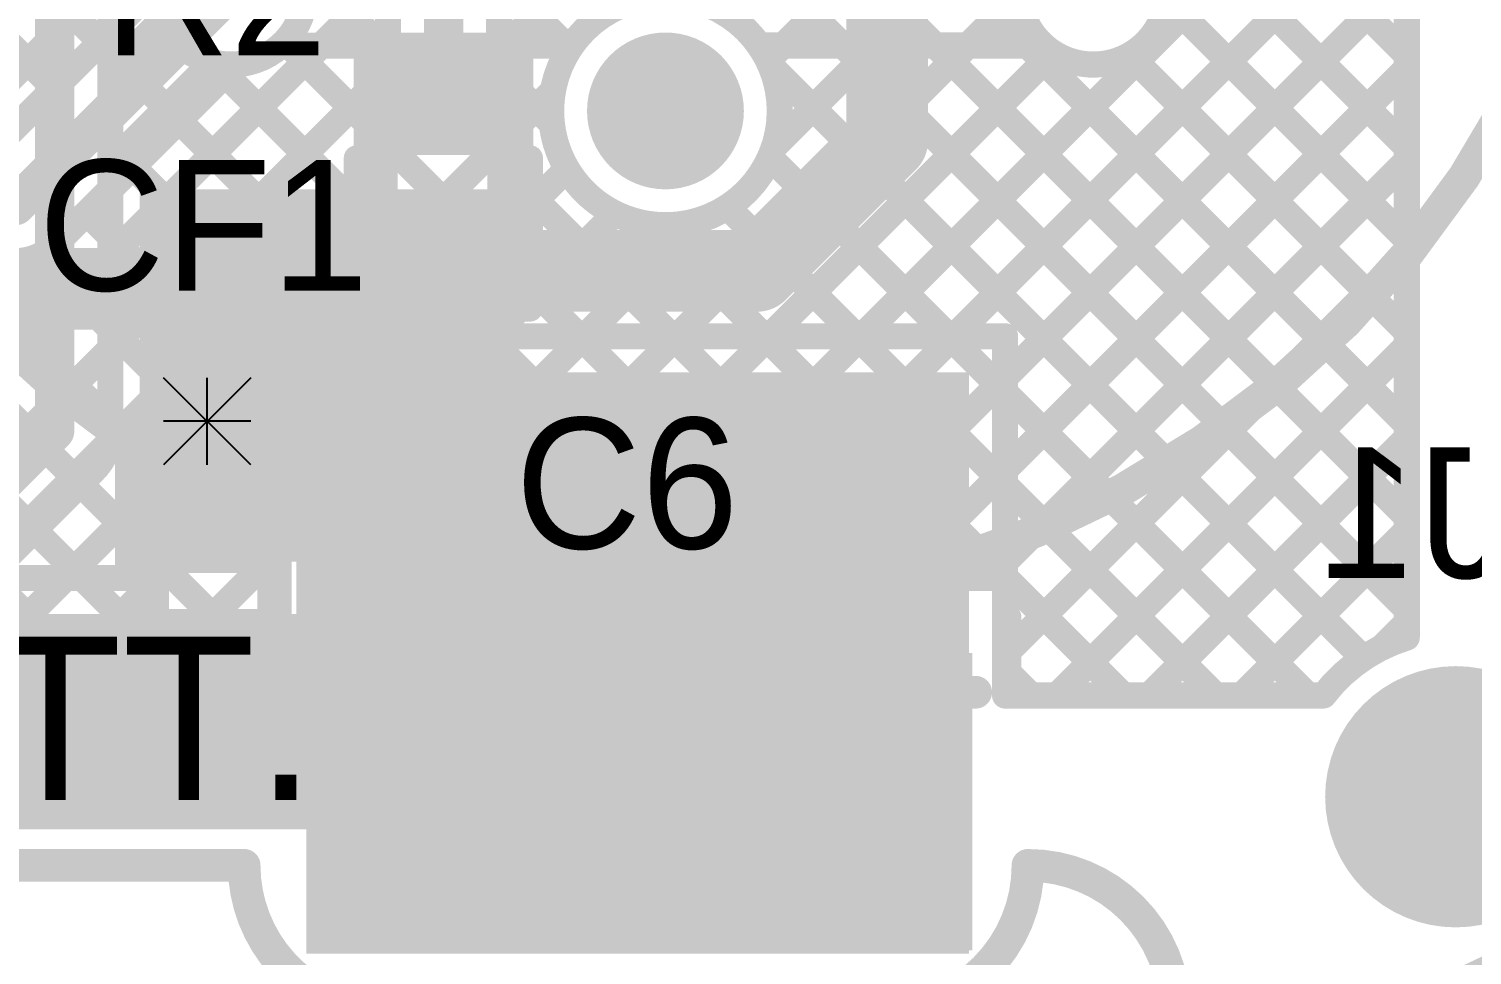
# Model space of a CAD drawing. Header units: millimetres. Extents: x 1.22 to 4.12, y 1.17 to 3.21.
# Drawn here: x 2.1641 to 2.606, y 1.3245 to 1.6081 of the extents above; entities that cross this region are included whole.
import ezdxf

# ---------------------------------------------------------------- set-up
doc = ezdxf.new("R2010")
doc.units = ezdxf.units.MM
doc.header["$MEASUREMENT"] = 0
for name, color, linetype in [('BottomLayer', 5, 'Continuous'), ('BottomOverlay', 54, 'Continuous'), ('BottomPaste', 16, 'Continuous'), ('BottomSolder', 6, 'Continuous'), ('Mechanical2', 216, 'Continuous'), ('MultiLayer', 9, 'Continuous'), ('PadHoleLayer', 156, 'Continuous'), ('TopLayer', 1, 'Continuous'), ('TopOverlay', 2, 'Continuous'), ('TopPaste', 8, 'Continuous'), ('TopSolder', 216, 'Continuous'), ('ViaHoleLayer', 16, 'Continuous')]:
    doc.layers.add(name, color=color, linetype=linetype)

# ---------------------------------------------------------------- blocks, each defined once
blk = doc.blocks.new('C__0402_9')
at = {"layer": 'TopLayer'}
for points in [[(-0.0095, -0.0125), (-0.0095, 0.0125), (-0.0275, -0.0125), (-0.0275, 0.0125)], [(0.0275, -0.0125), (0.0275, 0.0125), (0.0095, -0.0125), (0.0095, 0.0125)]]:
    blk.add_solid(points, dxfattribs=at)
at = {"layer": 'TopOverlay', "const_width": 0.01}
for points in [[(0.034, 0.0185), (-0.034, 0.0185)], [(-0.034, -0.019), (-0.034, 0.0185)], [(0.034, -0.019), (0.034, 0.0185)], [(0.034, -0.019), (-0.034, -0.019)]]:
    blk.add_lwpolyline(points, dxfattribs=at)
at = {"layer": 'TopOverlay', "const_width": 0.005}
for points in [[(-0.0365, 0.0185, 1), (-0.0315, 0.0185, 1)], [(-0.0365, 0.0185, 1), (-0.0315, 0.0185, 1)], [(0.0315, 0.0185, 1), (0.0365, 0.0185, 1)], [(0.0315, 0.0185, 1), (0.0365, 0.0185, 1)], [(-0.0365, -0.019, 1), (-0.0315, -0.019, 1)], [(-0.0365, -0.019, 1), (-0.0315, -0.019, 1)], [(0.0315, -0.019, 1), (0.0365, -0.019, 1)], [(0.0315, -0.019, 1), (0.0365, -0.019, 1)]]:
    blk.add_lwpolyline(points, format="xyb", close=True, dxfattribs=at)
at = {"layer": 'TopPaste'}
for points in [[(-0.0095, -0.0125), (-0.0095, 0.0125), (-0.0275, -0.0125), (-0.0275, 0.0125)], [(0.0275, -0.0125), (0.0275, 0.0125), (0.0095, -0.0125), (0.0095, 0.0125)]]:
    blk.add_solid(points, dxfattribs=at)
at = {"layer": 'TopSolder'}
for points in [[(-0.0055, -0.0165), (-0.0055, 0.0165), (-0.0315, -0.0165), (-0.0315, 0.0165)], [(0.0315, -0.0165), (0.0315, 0.0165), (0.0055, -0.0165), (0.0055, 0.0165)]]:
    blk.add_solid(points, dxfattribs=at)
blk = doc.blocks.new('C__0603_10')
at = {"layer": 'TopLayer'}
for points in [[(-0.015, -0.0175), (-0.015, 0.0175), (-0.045, -0.0175), (-0.045, 0.0175)], [(0.045, -0.0175), (0.045, 0.0175), (0.015, -0.0175), (0.015, 0.0175)]]:
    blk.add_solid(points, dxfattribs=at)
at = {"layer": 'TopOverlay', "const_width": 0.01}
for points in [[(-0.052, 0.024), (-0.052, -0.024)], [(-0.052, 0.024), (0.052, 0.024)], [(0.052, 0.024), (0.052, -0.024)], [(-0.052, -0.024), (0.052, -0.024)]]:
    blk.add_lwpolyline(points, dxfattribs=at)
at = {"layer": 'TopOverlay', "const_width": 0.005}
for points in [[(-0.0545, 0.024, 1), (-0.0495, 0.024, 1)], [(-0.0545, 0.024, 1), (-0.0495, 0.024, 1)], [(0.0495, 0.024, 1), (0.0545, 0.024, 1)], [(0.0495, 0.024, 1), (0.0545, 0.024, 1)], [(-0.0545, -0.024, 1), (-0.0495, -0.024, 1)], [(-0.0545, -0.024, 1), (-0.0495, -0.024, 1)], [(0.0495, -0.024, 1), (0.0545, -0.024, 1)], [(0.0495, -0.024, 1), (0.0545, -0.024, 1)]]:
    blk.add_lwpolyline(points, format="xyb", close=True, dxfattribs=at)
at = {"layer": 'TopPaste'}
for points in [[(-0.015, -0.0175), (-0.015, 0.0175), (-0.045, -0.0175), (-0.045, 0.0175)], [(0.045, -0.0175), (0.045, 0.0175), (0.015, -0.0175), (0.015, 0.0175)]]:
    blk.add_solid(points, dxfattribs=at)
at = {"layer": 'TopSolder'}
for points in [[(-0.011, -0.0215), (-0.011, 0.0215), (-0.049, -0.0215), (-0.049, 0.0215)], [(0.049, -0.0215), (0.049, 0.0215), (0.011, -0.0215), (0.011, 0.0215)]]:
    blk.add_solid(points, dxfattribs=at)
blk = doc.blocks.new('C__0402_11')
at = {"layer": 'TopLayer'}
for points in [[(-0.0095, -0.0125), (-0.0095, 0.0125), (-0.0275, -0.0125), (-0.0275, 0.0125)], [(0.0275, -0.0125), (0.0275, 0.0125), (0.0095, -0.0125), (0.0095, 0.0125)]]:
    blk.add_solid(points, dxfattribs=at)
at = {"layer": 'TopOverlay', "const_width": 0.01}
for points in [[(0.034, 0.0185), (-0.034, 0.0185)], [(-0.034, -0.019), (-0.034, 0.0185)], [(0.034, -0.019), (0.034, 0.0185)], [(0.034, -0.019), (-0.034, -0.019)]]:
    blk.add_lwpolyline(points, dxfattribs=at)
at = {"layer": 'TopOverlay', "const_width": 0.005}
for points in [[(-0.0365, 0.0185, 1), (-0.0315, 0.0185, 1)], [(-0.0365, 0.0185, 1), (-0.0315, 0.0185, 1)], [(0.0315, 0.0185, 1), (0.0365, 0.0185, 1)], [(0.0315, 0.0185, 1), (0.0365, 0.0185, 1)], [(-0.0365, -0.019, 1), (-0.0315, -0.019, 1)], [(-0.0365, -0.019, 1), (-0.0315, -0.019, 1)], [(0.0315, -0.019, 1), (0.0365, -0.019, 1)], [(0.0315, -0.019, 1), (0.0365, -0.019, 1)]]:
    blk.add_lwpolyline(points, format="xyb", close=True, dxfattribs=at)
at = {"layer": 'TopPaste'}
for points in [[(-0.0095, -0.0125), (-0.0095, 0.0125), (-0.0275, -0.0125), (-0.0275, 0.0125)], [(0.0275, -0.0125), (0.0275, 0.0125), (0.0095, -0.0125), (0.0095, 0.0125)]]:
    blk.add_solid(points, dxfattribs=at)
at = {"layer": 'TopSolder'}
for points in [[(-0.0055, -0.0165), (-0.0055, 0.0165), (-0.0315, -0.0165), (-0.0315, 0.0165)], [(0.0315, -0.0165), (0.0315, 0.0165), (0.0055, -0.0165), (0.0055, 0.0165)]]:
    blk.add_solid(points, dxfattribs=at)
blk = doc.blocks.new('CR1220_2_B_36')
at = {"layer": 'BottomLayer'}
blk.add_solid([(-0.3937007, -0.0452756), (-0.2362205, -0.0452756), (-0.3937007, 0.0452756), (-0.2362205, 0.0452756)], dxfattribs=at)
at = {"layer": 'BottomOverlay', "const_width": 0.01}
for points in [[(-0.2872952, 0.0590809, -0.8178155829950302), (0.2876492, 0.0573321)], [(0.2876492, -0.0573321, -0.8178155829950317), (-0.2872952, -0.0590809)]]:
    blk.add_lwpolyline(points, format="xyb", dxfattribs=at)
at = {"layer": 'BottomOverlay', "const_width": 0.005}
for points in [[(-0.2897952, 0.0590809, 1), (-0.2847952, 0.0590809, 1)], [(-0.2897952, -0.0590809, 1), (-0.2847952, -0.0590809, 1)], [(-0.3222322, -0.063, 1), (-0.3172322, -0.063, 1)], [(-0.3372322, -0.079, 1), (-0.3322322, -0.079, 1)], [(-0.3052322, -0.079, 1), (-0.3002322, -0.079, 1)], [(-0.3222322, -0.095, 1), (-0.3172322, -0.095, 1)]]:
    blk.add_lwpolyline(points, format="xyb", close=True, dxfattribs=at)
at = {"layer": 'BottomOverlay', "const_width": 0.01}
for points in [[(-0.3197322, -0.063), (-0.3197322, -0.095)], [(-0.3347322, -0.079), (-0.3027322, -0.079)]]:
    blk.add_lwpolyline(points, dxfattribs=at)
at = {"layer": 'BottomPaste'}
blk.add_solid([(-0.3937007, -0.0452756), (-0.2362205, -0.0452756), (-0.3937007, 0.0452756), (-0.2362205, 0.0452756)], dxfattribs=at)
at = {"layer": 'BottomSolder', "const_width": 0.004}
blk.add_lwpolyline([(-0.1437322, 0, 1), (-0.1397322, 0, 1)], format="xyb", close=True, dxfattribs=at)
at = {"layer": 'BottomSolder'}
blk.add_solid([(-0.3977007, -0.0492756), (-0.2322205, -0.0492756), (-0.3977007, 0.0492756), (-0.2322205, 0.0492756)], dxfattribs=at)
at = {"layer": 'PadHoleLayer', "const_width": 0.0240157}
blk.add_lwpolyline([(-0.1537401, 0, 1), (-0.1297243, 0, 1)], format="xyb", close=True, dxfattribs=at)
at = {"layer": 'TopSolder', "const_width": 0.004}
blk.add_lwpolyline([(-0.1437322, 0, 1), (-0.1397322, 0, 1)], format="xyb", close=True, dxfattribs=at)

msp = doc.modelspace()

# ---------------------------------------------------------------- linework, layer by layer
at = {"layer": 'BottomLayer'}
for points, const_width in [([(2.5859995, 1.4217431), (2.5859995, 2.0594724)], 0.008), ([(2.1889996, 1.9970728), (2.5859995, 1.6000729)], 0.008), ([(2.1889996, 1.9687885), (2.5859995, 1.5717886)], 0.008), ([(2.4190974, 1.5139999), (2.5859995, 1.680902)], 0.008), ([(2.1719996, 1.4849999), (2.1719996, 1.6675)], 0.012), ([(2.1889996, 1.4849999), (2.1889996, 1.6522901)], 0.008), ([(2.4473817, 1.5139999), (2.5859995, 1.6526177)], 0.008), ([(2.4629996, 1.5013335), (2.5859995, 1.6243334)], 0.008), ([(2.5125996, 1.6169042), (2.5859995, 1.5435043)], 0.008), ([(2.1889996, 1.5950294), (2.2050184, 1.6110482)], 0.008), ([(2.1886428, 1.4815354), (2.3101073, 1.6029999)], 0.008), ([(2.1889996, 1.5101765), (2.281823, 1.6029999)], 0.008), ([(2.1889996, 1.5384608), (2.2535387, 1.6029999)], 0.008), ([(2.1889996, 1.6010937), (2.2760934, 1.5139999)], 0.008), ([(2.2412095, 1.6029999), (2.3302579, 1.6029999)], 0.008), ([(2.243662, 1.6029999), (2.332662, 1.5139999)], 0.008), ([(2.2719463, 1.6029999), (2.3609463, 1.5139999)], 0.008), ([(2.3002306, 1.6029999), (2.3242112, 1.5790193)], 0.008), ([(2.3625288, 1.5139999), (2.4515447, 1.6030158)], 0.008), ([(2.3877311, 1.6030158), (2.4747719, 1.6030158)], 0.008), ([(2.3904188, 1.5984585), (2.3949761, 1.6030158)], 0.008), ([(2.3908131, 1.5139999), (2.4776404, 1.6008272)], 0.008), ([(2.3922424, 1.5719978), (2.4232604, 1.6030158)], 0.008), ([(2.4133508, 1.6030158), (2.5859995, 1.4303671)], 0.008), ([(2.4416351, 1.6030158), (2.5859995, 1.4586514)], 0.008), ([(2.4699194, 1.6030158), (2.5859995, 1.4869357)], 0.008), ([(2.1889996, 1.5667451), (2.2201944, 1.5979399)], 0.008), ([(2.220521, 1.5978566), (2.3043777, 1.5139999)], 0.008), ([(2.3911053, 1.596977), (2.5726734, 1.4154089)], 0.008), ([(2.4629996, 1.4730492), (2.5859995, 1.5960491)], 0.008), ([(2.5011305, 1.600089), (2.5859995, 1.51522)], 0.008), ([(2.2493916, 1.5139999), (2.3245256, 1.5891339)], 0.008), ([(2.1889996, 1.5728094), (2.2478091, 1.5139999)], 0.008), ([(2.2776759, 1.5139999), (2.3288571, 1.5651811)], 0.008), ([(2.3910048, 1.5687943), (2.4457992, 1.5139999)], 0.008), ([(2.4629996, 1.4447649), (2.5859995, 1.5677648)], 0.008), ([(2.3779559, 1.5535589), (2.4175149, 1.5139999)], 0.008), ([(2.3059602, 1.5139999), (2.3435415, 1.5515812)], 0.008), ([(2.3342445, 1.5139999), (2.3700022, 1.5497576)], 0.008), ([(2.3550193, 1.5482112), (2.3892306, 1.5139999)], 0.008), ([(2.1889996, 1.5445251), (2.2379996, 1.4955251)], 0.008), ([(2.4629996, 1.4164806), (2.5859995, 1.5394805)], 0.008), ([(2.1889996, 1.5162408), (2.2379996, 1.4672408)], 0.008), ([(2.2379996, 1.5139999), (2.4629996, 1.5139999)], 0.008), ([(2.2379996, 1.4039999), (2.2379996, 1.5139999)], 0.008), ([(2.4629996, 1.4039999), (2.4629996, 1.5139999)], 0.008), ([(2.4788032, 1.4039999), (2.5859995, 1.5111962)], 0.008), ([(2.1393916, 1.4039999), (2.2379996, 1.5026079)], 0.008), ([(2.4629996, 1.4967995), (2.5557992, 1.4039999)], 0.008), ([(2.1239996, 1.4369999), (2.1719996, 1.4849999)], 0.012), ([(2.1889996, 1.4879565), (2.2379996, 1.4389565)], 0.008), ([(2.5070875, 1.4039999), (2.5859995, 1.4829119)], 0.008), ([(2.1360396, 1.4249983), (2.1840012, 1.4729599)], 0.008), ([(2.1676759, 1.4039999), (2.2379996, 1.4743236)], 0.008), ([(2.1798566, 1.4688153), (2.2379996, 1.4106722)], 0.008), ([(2.4629996, 1.4685152), (2.5275149, 1.4039999)], 0.008), ([(2.1657144, 1.4546731), (2.2163876, 1.4039999)], 0.008), ([(2.5353718, 1.4039999), (2.5859995, 1.4546276)], 0.008), ([(2.1959602, 1.4039999), (2.2379996, 1.4460393)], 0.008), ([(2.1515723, 1.440531), (2.1881033, 1.4039999)], 0.008), ([(2.4629996, 1.4402309), (2.4992306, 1.4039999)], 0.008), ([(2.5783492, 1.418693), (2.5859995, 1.4263433)], 0.008), ([(2.2242445, 1.4039999), (2.2379996, 1.417755)], 0.008), ([(2.4629996, 1.4119466), (2.4709463, 1.4039999)], 0.008), ([(1.5785216, 1.4039999), (2.2379996, 1.4039999)], 0.008), ([(2.4629996, 1.4039999), (2.5605038, 1.4039999)], 0.008)]:
    msp.add_lwpolyline(points, dxfattribs=dict(at, const_width=const_width))
at = {"layer": 'BottomLayer', "const_width": 0.008}
for points in [[(2.2412095, 1.6029999, -2.236524811451229), (2.2412095, 1.6369999)], [(2.5128106, 1.6199999, -0.6486566025077776), (2.4747719, 1.6030158)], [(2.3940158, 1.583, -1.361729828112314), (2.3302579, 1.6029999)], [(2.3877311, 1.6030158, -0.1533046590305482), (2.3940158, 1.583)], [(2.1889996, 1.4849999, -0.1993267855441598), (2.1840012, 1.4729599)], [(2.1889996, 1.4849999, -0.198912367379658), (2.1840204, 1.4729791)], [(2.5605038, 1.4039999, -0.1559691182917902), (2.5859995, 1.4217431)]]:
    msp.add_lwpolyline(points, format="xyb", dxfattribs=at)
at = {"layer": 'BottomLayer'}
for points, const_width in [([(2.2030184, 1.6110482, 1), (2.2070184, 1.6110482, 1)], 0.004), ([(2.1869996, 1.6010937, 1), (2.1909996, 1.6010937, 1)], 0.004), ([(2.2392095, 1.6029999, 1), (2.2432095, 1.6029999, 1)], 0.004), ([(2.2392095, 1.6029999, 1), (2.2432095, 1.6029999, 1)], 0.004), ([(2.241662, 1.6029999, 1), (2.245662, 1.6029999, 1)], 0.004), ([(2.2515387, 1.6029999, 1), (2.2555387, 1.6029999, 1)], 0.004), ([(2.2699463, 1.6029999, 1), (2.2739463, 1.6029999, 1)], 0.004), ([(2.279823, 1.6029999, 1), (2.283823, 1.6029999, 1)], 0.004), ([(2.2982306, 1.6029999, 1), (2.3022306, 1.6029999, 1)], 0.004), ([(2.3081073, 1.6029999, 1), (2.3121073, 1.6029999, 1)], 0.004), ([(2.3282579, 1.6029999, 1), (2.3322579, 1.6029999, 1)], 0.004), ([(2.3282579, 1.6029999, 1), (2.3322579, 1.6029999, 1)], 0.004), ([(2.3857311, 1.6030158, 1), (2.3897311, 1.6030158, 1)], 0.004), ([(2.3857311, 1.6030158, 1), (2.3897311, 1.6030158, 1)], 0.004), ([(2.3929761, 1.6030158, 1), (2.3969761, 1.6030158, 1)], 0.004), ([(2.4113508, 1.6030158, 1), (2.4153508, 1.6030158, 1)], 0.004), ([(2.4212604, 1.6030158, 1), (2.4252604, 1.6030158, 1)], 0.004), ([(2.4396351, 1.6030158, 1), (2.4436351, 1.6030158, 1)], 0.004), ([(2.4495447, 1.6030158, 1), (2.4535447, 1.6030158, 1)], 0.004), ([(2.4679194, 1.6030158, 1), (2.4719194, 1.6030158, 1)], 0.004), ([(2.4727719, 1.6030158, 1), (2.4767719, 1.6030158, 1)], 0.004), ([(2.4727719, 1.6030158, 1), (2.4767719, 1.6030158, 1)], 0.004), ([(2.4756404, 1.6008272, 1), (2.4796404, 1.6008272, 1)], 0.004), ([(2.2181944, 1.5979399, 1), (2.2221944, 1.5979399, 1)], 0.004), ([(2.218521, 1.5978566, 1), (2.222521, 1.5978566, 1)], 0.004), ([(2.3884188, 1.5984585, 1), (2.3924188, 1.5984585, 1)], 0.004), ([(2.3891053, 1.596977, 1), (2.3931053, 1.596977, 1)], 0.004), ([(2.4991305, 1.600089, 1), (2.5031305, 1.600089, 1)], 0.004), ([(2.5839995, 1.6000729, 1), (2.5879995, 1.6000729, 1)], 0.004), ([(2.5839995, 1.5960491, 1), (2.5879995, 1.5960491, 1)], 0.004), ([(2.1869996, 1.5950294, 1), (2.1909996, 1.5950294, 1)], 0.004), ([(2.3225256, 1.5891339, 1), (2.3265256, 1.5891339, 1)], 0.004), ([(2.3920158, 1.583, 1), (2.3960158, 1.583, 1)], 0.004), ([(2.3920158, 1.583, 1), (2.3960158, 1.583, 1)], 0.004), ([(2.3222112, 1.5790193, 1), (2.3262112, 1.5790193, 1)], 0.004), ([(2.1869996, 1.5728094, 1), (2.1909996, 1.5728094, 1)], 0.004), ([(2.3902424, 1.5719978, 1), (2.3942424, 1.5719978, 1)], 0.004), ([(2.5839995, 1.5717886, 1), (2.5879995, 1.5717886, 1)], 0.004), ([(2.1869996, 1.5667451, 1), (2.1909996, 1.5667451, 1)], 0.004), ([(2.3268571, 1.5651811, 1), (2.3308571, 1.5651811, 1)], 0.004), ([(2.3890048, 1.5687943, 1), (2.3930048, 1.5687943, 1)], 0.004), ([(2.5839995, 1.5677648, 1), (2.5879995, 1.5677648, 1)], 0.004), ([(2.3759559, 1.5535589, 1), (2.3799559, 1.5535589, 1)], 0.004), ([(2.3415415, 1.5515812, 1), (2.3455415, 1.5515812, 1)], 0.004), ([(2.3530193, 1.5482112, 1), (2.3570193, 1.5482112, 1)], 0.004), ([(2.3680022, 1.5497576, 1), (2.3720022, 1.5497576, 1)], 0.004), ([(2.1869996, 1.5445251, 1), (2.1909996, 1.5445251, 1)], 0.004), ([(2.5839995, 1.5435043, 1), (2.5879995, 1.5435043, 1)], 0.004), ([(2.1869996, 1.5384608, 1), (2.1909996, 1.5384608, 1)], 0.004), ([(2.5839995, 1.5394805, 1), (2.5879995, 1.5394805, 1)], 0.004), ([(2.1869996, 1.5162408, 1), (2.1909996, 1.5162408, 1)], 0.004), ([(2.2359996, 1.5139999, 1), (2.2399996, 1.5139999, 1)], 0.004), ([(2.2359996, 1.5139999, 1), (2.2399996, 1.5139999, 1)], 0.004), ([(2.2458091, 1.5139999, 1), (2.2498091, 1.5139999, 1)], 0.004), ([(2.2473916, 1.5139999, 1), (2.2513916, 1.5139999, 1)], 0.004), ([(2.2740934, 1.5139999, 1), (2.2780934, 1.5139999, 1)], 0.004), ([(2.2756759, 1.5139999, 1), (2.2796759, 1.5139999, 1)], 0.004), ([(2.3023777, 1.5139999, 1), (2.3063777, 1.5139999, 1)], 0.004), ([(2.3039602, 1.5139999, 1), (2.3079602, 1.5139999, 1)], 0.004), ([(2.330662, 1.5139999, 1), (2.334662, 1.5139999, 1)], 0.004), ([(2.3322445, 1.5139999, 1), (2.3362445, 1.5139999, 1)], 0.004), ([(2.3589463, 1.5139999, 1), (2.3629463, 1.5139999, 1)], 0.004), ([(2.3605288, 1.5139999, 1), (2.3645288, 1.5139999, 1)], 0.004), ([(2.3872306, 1.5139999, 1), (2.3912306, 1.5139999, 1)], 0.004), ([(2.3888131, 1.5139999, 1), (2.3928131, 1.5139999, 1)], 0.004), ([(2.4155149, 1.5139999, 1), (2.4195149, 1.5139999, 1)], 0.004), ([(2.4170974, 1.5139999, 1), (2.4210974, 1.5139999, 1)], 0.004), ([(2.4437992, 1.5139999, 1), (2.4477992, 1.5139999, 1)], 0.004), ([(2.4453817, 1.5139999, 1), (2.4493817, 1.5139999, 1)], 0.004), ([(2.4609996, 1.5139999, 1), (2.4649996, 1.5139999, 1)], 0.004), ([(2.4609996, 1.5139999, 1), (2.4649996, 1.5139999, 1)], 0.004), ([(2.5839995, 1.51522, 1), (2.5879995, 1.51522, 1)], 0.004), ([(2.1869996, 1.5101765, 1), (2.1909996, 1.5101765, 1)], 0.004), ([(2.5839995, 1.5111962, 1), (2.5879995, 1.5111962, 1)], 0.004), ([(2.2359996, 1.5026079, 1), (2.2399996, 1.5026079, 1)], 0.004), ([(2.4609996, 1.5013335, 1), (2.4649996, 1.5013335, 1)], 0.004), ([(2.2359996, 1.4955251, 1), (2.2399996, 1.4955251, 1)], 0.004), ([(2.4609996, 1.4967995, 1), (2.4649996, 1.4967995, 1)], 0.004), ([(2.1689996, 1.4849999, 1), (2.1749996, 1.4849999, 1)], 0.006), ([(2.1689996, 1.4849999, 1), (2.1749996, 1.4849999, 1)], 0.006), ([(2.1869996, 1.4879565, 1), (2.1909996, 1.4879565, 1)], 0.004), ([(2.5839995, 1.4869357, 1), (2.5879995, 1.4869357, 1)], 0.004), ([(2.1866428, 1.4815354, 1), (2.1906428, 1.4815354, 1)], 0.004), ([(2.1869996, 1.4849999, 1), (2.1909996, 1.4849999, 1)], 0.004), ([(2.1869996, 1.4849999, 1), (2.1909996, 1.4849999, 1)], 0.004), ([(2.1869996, 1.4849999, 1), (2.1909996, 1.4849999, 1)], 0.004), ([(2.5839995, 1.4829119, 1), (2.5879995, 1.4829119, 1)], 0.004), ([(2.1820012, 1.4729599, 1), (2.1860012, 1.4729599, 1)], 0.004), ([(2.1820012, 1.4729599, 1), (2.1860012, 1.4729599, 1)], 0.004), ([(2.1820204, 1.4729791, 1), (2.1860204, 1.4729791, 1)], 0.004), ([(2.2359996, 1.4743236, 1), (2.2399996, 1.4743236, 1)], 0.004), ([(2.4609996, 1.4730492, 1), (2.4649996, 1.4730492, 1)], 0.004), ([(2.1778566, 1.4688153, 1), (2.1818566, 1.4688153, 1)], 0.004), ([(2.4609996, 1.4685152, 1), (2.4649996, 1.4685152, 1)], 0.004), ([(2.2359996, 1.4672408, 1), (2.2399996, 1.4672408, 1)], 0.004), ([(2.1637144, 1.4546731, 1), (2.1677144, 1.4546731, 1)], 0.004), ([(2.5839995, 1.4586514, 1), (2.5879995, 1.4586514, 1)], 0.004), ([(2.5839995, 1.4546276, 1), (2.5879995, 1.4546276, 1)], 0.004), ([(2.2359996, 1.4460393, 1), (2.2399996, 1.4460393, 1)], 0.004), ([(2.4609996, 1.4447649, 1), (2.4649996, 1.4447649, 1)], 0.004), ([(2.2359996, 1.4389565, 1), (2.2399996, 1.4389565, 1)], 0.004), ([(2.4609996, 1.4402309, 1), (2.4649996, 1.4402309, 1)], 0.004), ([(2.5839995, 1.4303671, 1), (2.5879995, 1.4303671, 1)], 0.004), ([(2.5839995, 1.4263433, 1), (2.5879995, 1.4263433, 1)], 0.004), ([(2.5839995, 1.4217431, 1), (2.5879995, 1.4217431, 1)], 0.004), ([(2.5839995, 1.4217431, 1), (2.5879995, 1.4217431, 1)], 0.004), ([(2.2359996, 1.417755, 1), (2.2399996, 1.417755, 1)], 0.004), ([(2.4609996, 1.4164806, 1), (2.4649996, 1.4164806, 1)], 0.004), ([(2.5706734, 1.4154089, 1), (2.5746734, 1.4154089, 1)], 0.004), ([(2.5763492, 1.418693, 1), (2.5803492, 1.418693, 1)], 0.004), ([(2.2359996, 1.4106722, 1), (2.2399996, 1.4106722, 1)], 0.004), ([(2.4609996, 1.4119466, 1), (2.4649996, 1.4119466, 1)], 0.004), ([(2.1656759, 1.4039999, 1), (2.1696759, 1.4039999, 1)], 0.004), ([(2.1861033, 1.4039999, 1), (2.1901033, 1.4039999, 1)], 0.004), ([(2.1939602, 1.4039999, 1), (2.1979602, 1.4039999, 1)], 0.004), ([(2.2143876, 1.4039999, 1), (2.2183876, 1.4039999, 1)], 0.004), ([(2.2222445, 1.4039999, 1), (2.2262445, 1.4039999, 1)], 0.004), ([(2.2359996, 1.4039999, 1), (2.2399996, 1.4039999, 1)], 0.004), ([(2.2359996, 1.4039999, 1), (2.2399996, 1.4039999, 1)], 0.004), ([(2.4609996, 1.4039999, 1), (2.4649996, 1.4039999, 1)], 0.004), ([(2.4609996, 1.4039999, 1), (2.4649996, 1.4039999, 1)], 0.004), ([(2.4689463, 1.4039999, 1), (2.4729463, 1.4039999, 1)], 0.004), ([(2.4768032, 1.4039999, 1), (2.4808032, 1.4039999, 1)], 0.004), ([(2.4972306, 1.4039999, 1), (2.5012306, 1.4039999, 1)], 0.004), ([(2.5050875, 1.4039999, 1), (2.5090875, 1.4039999, 1)], 0.004), ([(2.5255149, 1.4039999, 1), (2.5295149, 1.4039999, 1)], 0.004), ([(2.5333718, 1.4039999, 1), (2.5373718, 1.4039999, 1)], 0.004), ([(2.5537992, 1.4039999, 1), (2.5577992, 1.4039999, 1)], 0.004), ([(2.5585038, 1.4039999, 1), (2.5625038, 1.4039999, 1)], 0.004), ([(2.5585038, 1.4039999, 1), (2.5625038, 1.4039999, 1)], 0.004), ([(2.2730941, 1.3589999, 1), (2.2849051, 1.3589999, 1)], 0.011811)]:
    msp.add_lwpolyline(points, format="xyb", close=True, dxfattribs=dict(at, const_width=const_width))
msp.add_solid([(2.2489996, 1.3249999), (2.4519996, 1.3249999), (2.2489996, 1.5029999), (2.4519996, 1.5029999)], dxfattribs=at)
at = {"layer": 'BottomSolder', "const_width": 0.004}
msp.add_lwpolyline([(2.599, 1.372999, 1), (2.603, 1.372999, 1)], format="xyb", close=True, dxfattribs=at)
at = {"layer": 'Mechanical2', "const_width": 0.01}
for points in [[(2.67, 1.416721, -0.4142135623730951), (2.5602777, 1.3069987)], [(2.2749998, 1.3069975, -0.4142135623730951), (2.2299997, 1.3519976)], [(2.4699997, 1.3519975, -0.4142135623730951), (2.4249997, 1.3069975)], [(2.4699997, 1.3519975, -0.4142135623730951), (2.5149997, 1.3069975)]]:
    msp.add_lwpolyline(points, format="xyb", dxfattribs=at)
msp.add_lwpolyline([(2.1399998, 1.351998), (2.2299993, 1.351998)], dxfattribs=at)
at = {"layer": 'Mechanical2', "const_width": 0.005}
for points in [[(2.2274993, 1.351998, 1), (2.2324993, 1.351998, 1)], [(2.2274997, 1.3519976, 1), (2.2324997, 1.3519976, 1)], [(2.4674997, 1.3519975, 1), (2.4724997, 1.3519975, 1)], [(2.4674997, 1.3519975, 1), (2.4724997, 1.3519975, 1)]]:
    msp.add_lwpolyline(points, format="xyb", close=True, dxfattribs=at)
at = {"layer": 'MultiLayer', "const_width": 0.011811}
msp.add_lwpolyline([(2.2730941, 1.3589999, 1), (2.2849051, 1.3589999, 1)], format="xyb", close=True, dxfattribs=at)
at = {"layer": 'PadHoleLayer', "const_width": 0.04}
msp.add_lwpolyline([(2.581, 1.372999, 1), (2.621, 1.372999, 1)], format="xyb", close=True, dxfattribs=at)
at = {"layer": 'TopLayer'}
for points, const_width in [([(2.5859995, 1.4217431), (2.5859995, 1.9535)], 0.008), ([(2.4269292, 1.5739295), (2.4269292, 1.793)], 0.025), ([(2.0039764, 1.7861169), (2.1860257, 1.6040676)], 0.008), ([(2.0039764, 1.7578326), (2.1718836, 1.5899255)], 0.008), ([(2.3096073, 1.6024999), (2.3947874, 1.68768)], 0.008), ([(2.3450974, 1.4399999), (2.5859995, 1.680902)], 0.008), ([(2.5069996, 1.6790728), (2.5859995, 1.6000729)], 0.008), ([(2.2910709, 1.5825712), (2.2910709, 1.668)], 0.012), ([(2.3733817, 1.4399999), (2.5859995, 1.6526177)], 0.008), ([(2.5069996, 1.6507885), (2.5859995, 1.5717886)], 0.008), ([(2.1366858, 1.5709999), (2.2145, 1.6488141)], 0.008), ([(2.2475929, 1.6273533), (2.2724463, 1.6024999)], 0.008), ([(2.1419996, 1.4914608), (2.2736805, 1.6231417)], 0.008), ([(2.2740709, 1.6024999), (2.2740709, 1.6231417)], 0.008), ([(2.3080709, 1.6024999), (2.3080709, 1.6231417)], 0.008), ([(2.3083731, 1.6231417), (2.3295589, 1.6019559)], 0.008), ([(2.401666, 1.4399999), (2.5859995, 1.6243334)], 0.008), ([(2.152958, 1.5709999), (2.2032237, 1.6212656)], 0.008), ([(2.1599996, 1.5539999), (2.2259996, 1.6199999)], 0.012), ([(2.3065064, 1.4579775), (2.4672258, 1.6186969)], 0.008), ([(2.3904188, 1.5984585), (2.412102, 1.6201417)], 0.008), ([(2.3922424, 1.5719978), (2.4403863, 1.6201417)], 0.008), ([(2.3962249, 1.6201417), (2.5859995, 1.4303671)], 0.008), ([(2.4245092, 1.6201417), (2.5859995, 1.4586514)], 0.008), ([(2.4527935, 1.6201417), (2.5859995, 1.4869357)], 0.008), ([(2.5125996, 1.6169042), (2.5859995, 1.5435043)], 0.008), ([(2.2424572, 1.6042047), (2.2674996, 1.5791623)], 0.008), ([(2.2674996, 1.6024999), (2.2740709, 1.6024999)], 0.008), ([(2.2674996, 1.5684999), (2.2674996, 1.6024999)], 0.008), ([(2.3080709, 1.6024999), (2.3144996, 1.6024999)], 0.008), ([(2.3144996, 1.5684999), (2.3144996, 1.6024999)], 0.008), ([(2.3168131, 1.4399999), (2.4776404, 1.6008272)], 0.008), ([(2.1720396, 1.5419983), (2.2272653, 1.597224)], 0.008), ([(2.3911053, 1.596977), (2.5726734, 1.4154089)], 0.008), ([(2.4299503, 1.4399999), (2.5859995, 1.5960491)], 0.008), ([(2.5011305, 1.600089), (2.5859995, 1.51522)], 0.008), ([(2.2242095, 1.5941682), (2.2644996, 1.553878)], 0.008), ([(2.1419996, 1.4631765), (2.2674996, 1.5886765)], 0.008), ([(2.3144996, 1.5791079), (2.3245256, 1.5891339)], 0.008), ([(2.3144996, 1.5887309), (2.3242112, 1.5790193)], 0.008), ([(2.2909996, 1.5824999), (2.2910709, 1.5825712)], 0.012), ([(2.2100673, 1.580026), (2.2644996, 1.5255937)], 0.008), ([(2.3869996, 1.5339999), (2.4269292, 1.5739295)], 0.025), ([(2.1959252, 1.5658839), (2.266505, 1.495304)], 0.008), ([(2.2644996, 1.5224999), (2.2644996, 1.5684999)], 0.008), ([(2.3174996, 1.5224999), (2.3174996, 1.5684999)], 0.008), ([(2.3174996, 1.5538236), (2.3288571, 1.5651811)], 0.008), ([(2.3910048, 1.5687943), (2.5557992, 1.4039999)], 0.008), ([(2.4582346, 1.4399999), (2.5859995, 1.5677648)], 0.008), ([(2.1471073, 1.4399999), (2.2644996, 1.5573922)], 0.008), ([(2.3174996, 1.5574466), (2.4349463, 1.4399999)], 0.008), ([(1.8319996, 1.5539999), (2.1599996, 1.5539999)], 0.012), ([(2.181783, 1.5517417), (2.2435064, 1.4900183)], 0.008), ([(2.3779559, 1.5535589), (2.5275149, 1.4039999)], 0.008), ([(2.3065064, 1.4862618), (2.3700022, 1.5497576)], 0.008), ([(2.3174996, 1.5255393), (2.3435415, 1.5515812)], 0.008), ([(2.3550193, 1.5482112), (2.4992306, 1.4039999)], 0.008), ([(2.2684996, 1.5454999), (2.2909996, 1.5454999)], 0.01), ([(2.2909996, 1.5454999), (2.3134996, 1.5454999)], 0.01), ([(2.2909996, 1.5264999), (2.2909996, 1.5454999)], 0.01), ([(2.1668147, 1.5384257), (2.2277405, 1.4774999)], 0.008), ([(2.2879996, 1.5339999), (2.3869996, 1.5339999)], 0.025), ([(2.4639996, 1.4174806), (2.5859995, 1.5394805)], 0.008), ([(1.8144996, 1.5284999), (2.2619996, 1.5284999)], 0.025), ([(2.1116719, 1.5369999), (2.1944996, 1.4541722)], 0.008), ([(2.1399562, 1.5369999), (2.1994562, 1.4774999)], 0.008), ([(2.2128916, 1.4774999), (2.2644996, 1.5291079)], 0.008), ([(2.2644996, 1.5255937), (2.2675934, 1.5224999)], 0.008), ([(2.3144602, 1.5224999), (2.3174996, 1.5255393)], 0.008), ([(2.3174996, 1.5291623), (2.406662, 1.4399999)], 0.008), ([(2.25898, 1.495304), (2.2861759, 1.5224999)], 0.008), ([(2.2644996, 1.5224999), (2.3174996, 1.5224999)], 0.008), ([(2.2675934, 1.5224999), (2.2947893, 1.495304)], 0.008), ([(2.2872643, 1.495304), (2.3144602, 1.5224999)], 0.008), ([(2.2958777, 1.5224999), (2.3783777, 1.4399999)], 0.008), ([(2.4788032, 1.4039999), (2.5859995, 1.5111962)], 0.008), ([(2.2435064, 1.495304), (2.3065064, 1.495304)], 0.008), ([(2.2435064, 1.4774999), (2.2435064, 1.495304)], 0.008), ([(2.3065064, 1.4399999), (2.3065064, 1.495304)], 0.008), ([(2.2750064, 1.466304), (2.2750064, 1.491304)], 0.01), ([(2.3065064, 1.4835869), (2.3500934, 1.4399999)], 0.008), ([(2.5070875, 1.4039999), (2.5859995, 1.4829119)], 0.008), ([(2.1419996, 1.4783879), (2.1803876, 1.4399999)], 0.008), ([(2.1944996, 1.4774999), (2.2435064, 1.4774999)], 0.008), ([(2.1944996, 1.4399999), (2.1944996, 1.4774999)], 0.008), ([(2.2411759, 1.4774999), (2.2435064, 1.4798304)], 0.008), ([(2.2209996, 1.4544999), (2.2209996, 1.4734999)], 0.01), ([(2.2750064, 1.466304), (2.3025064, 1.466304)], 0.01), ([(2.1753916, 1.4399999), (2.1944996, 1.4591079)], 0.008), ([(2.1984996, 1.4544999), (2.2209996, 1.4544999)], 0.01), ([(2.3065064, 1.4553026), (2.3218091, 1.4399999)], 0.008), ([(2.5353718, 1.4039999), (2.5859995, 1.4546276)], 0.008), ([(2.1419996, 1.4399999), (2.1944996, 1.4399999)], 0.008), ([(2.3065064, 1.4399999), (2.4629996, 1.4399999)], 0.008), ([(2.4629996, 1.4279999), (2.4629996, 1.4399999)], 0.008), ([(2.4639996, 1.4039999), (2.4639996, 1.4279999)], 0.008), ([(2.5783492, 1.418693), (2.5859995, 1.4263433)], 0.008), ([(2.1646952, 1.406304), (2.2750064, 1.406304)], 0.025), ([(2.4639996, 1.4109466), (2.4709463, 1.4039999)], 0.008), ([(2.4639996, 1.4039999), (2.5605038, 1.4039999)], 0.008)]:
    msp.add_lwpolyline(points, dxfattribs=dict(at, const_width=const_width))
at = {"layer": 'TopLayer', "const_width": 0.008}
for points in [[(2.5128106, 1.6199999, -1.452550646325972), (2.4729996, 1.6352098)], [(2.2488106, 1.6199999, -0.3980449723658384), (2.2272653, 1.597224)], [(2.1720396, 1.5419983, -0.1993267855441601), (2.1599996, 1.5369999)], [(2.1720204, 1.5419791, -0.198912367379658), (2.1599996, 1.5369999)], [(2.5605038, 1.4039999, -0.1559691182917902), (2.5859995, 1.4217431)]]:
    msp.add_lwpolyline(points, format="xyb", dxfattribs=at)
at = {"layer": 'TopLayer'}
for points, const_width in [([(2.3940158, 1.583, 1), (2.3239842, 1.583, 1)], 0.008), ([(2.1840257, 1.6040676, 1), (2.1880257, 1.6040676, 1)], 0.004), ([(2.2404572, 1.6042047, 1), (2.2444572, 1.6042047, 1)], 0.004), ([(2.2654996, 1.6024999, 1), (2.2694996, 1.6024999, 1)], 0.004), ([(2.2654996, 1.6024999, 1), (2.2694996, 1.6024999, 1)], 0.004), ([(2.2704463, 1.6024999, 1), (2.2744463, 1.6024999, 1)], 0.004), ([(2.2720709, 1.6024999, 1), (2.2760709, 1.6024999, 1)], 0.004), ([(2.2720709, 1.6024999, 1), (2.2760709, 1.6024999, 1)], 0.004), ([(2.3060709, 1.6024999, 1), (2.3100709, 1.6024999, 1)], 0.004), ([(2.3060709, 1.6024999, 1), (2.3100709, 1.6024999, 1)], 0.004), ([(2.3076073, 1.6024999, 1), (2.3116073, 1.6024999, 1)], 0.004), ([(2.3124996, 1.6024999, 1), (2.3164996, 1.6024999, 1)], 0.004), ([(2.3124996, 1.6024999, 1), (2.3164996, 1.6024999, 1)], 0.004), ([(2.3275589, 1.6019559, 1), (2.3315589, 1.6019559, 1)], 0.004), ([(2.4756404, 1.6008272, 1), (2.4796404, 1.6008272, 1)], 0.004), ([(2.2252653, 1.597224, 1), (2.2292653, 1.597224, 1)], 0.004), ([(2.2252653, 1.597224, 1), (2.2292653, 1.597224, 1)], 0.004), ([(2.3884188, 1.5984585, 1), (2.3924188, 1.5984585, 1)], 0.004), ([(2.3891053, 1.596977, 1), (2.3931053, 1.596977, 1)], 0.004), ([(2.4991305, 1.600089, 1), (2.5031305, 1.600089, 1)], 0.004), ([(2.5839995, 1.6000729, 1), (2.5879995, 1.6000729, 1)], 0.004), ([(2.5839995, 1.5960491, 1), (2.5879995, 1.5960491, 1)], 0.004), ([(2.2222095, 1.5941682, 1), (2.2262095, 1.5941682, 1)], 0.004), ([(2.1698836, 1.5899255, 1), (2.1738836, 1.5899255, 1)], 0.004), ([(2.2654996, 1.5886765, 1), (2.2694996, 1.5886765, 1)], 0.004), ([(2.3124996, 1.5887309, 1), (2.3164996, 1.5887309, 1)], 0.004), ([(2.3225256, 1.5891339, 1), (2.3265256, 1.5891339, 1)], 0.004), ([(2.2879996, 1.5824999, 1), (2.2939996, 1.5824999, 1)], 0.006), ([(2.2880709, 1.5825712, 1), (2.2940709, 1.5825712, 1)], 0.006), ([(2.2880709, 1.5825712, 1), (2.2940709, 1.5825712, 1)], 0.006), ([(2.3219842, 1.583, 1), (2.3259842, 1.583, 1)], 0.004), ([(2.3920158, 1.583, 1), (2.3960158, 1.583, 1)], 0.004), ([(2.2080673, 1.580026, 1), (2.2120673, 1.580026, 1)], 0.004), ([(2.2654996, 1.5791623, 1), (2.2694996, 1.5791623, 1)], 0.004), ([(2.3124996, 1.5791079, 1), (2.3164996, 1.5791079, 1)], 0.004), ([(2.3222112, 1.5790193, 1), (2.3262112, 1.5790193, 1)], 0.004), ([(2.4206792, 1.5739295, 1), (2.4331792, 1.5739295, 1)], 0.0125), ([(2.4206792, 1.5739295, 1), (2.4331792, 1.5739295, 1)], 0.0125), ([(2.3902424, 1.5719978, 1), (2.3942424, 1.5719978, 1)], 0.004), ([(2.5839995, 1.5717886, 1), (2.5879995, 1.5717886, 1)], 0.004), ([(2.1939252, 1.5658839, 1), (2.1979252, 1.5658839, 1)], 0.004), ([(2.2624996, 1.5684999, 1), (2.2664996, 1.5684999, 1)], 0.004), ([(2.2654996, 1.5684999, 1), (2.2694996, 1.5684999, 1)], 0.004), ([(2.3124996, 1.5684999, 1), (2.3164996, 1.5684999, 1)], 0.004), ([(2.3154996, 1.5684999, 1), (2.3194996, 1.5684999, 1)], 0.004), ([(2.3268571, 1.5651811, 1), (2.3308571, 1.5651811, 1)], 0.004), ([(2.3890048, 1.5687943, 1), (2.3930048, 1.5687943, 1)], 0.004), ([(2.5839995, 1.5677648, 1), (2.5879995, 1.5677648, 1)], 0.004), ([(2.2624996, 1.5573922, 1), (2.2664996, 1.5573922, 1)], 0.004), ([(2.3154996, 1.5574466, 1), (2.3194996, 1.5574466, 1)], 0.004), ([(2.1569996, 1.5539999, 1), (2.1629996, 1.5539999, 1)], 0.006), ([(2.1569996, 1.5539999, 1), (2.1629996, 1.5539999, 1)], 0.006), ([(2.179783, 1.5517417, 1), (2.183783, 1.5517417, 1)], 0.004), ([(2.2624996, 1.553878, 1), (2.2664996, 1.553878, 1)], 0.004), ([(2.3154996, 1.5538236, 1), (2.3194996, 1.5538236, 1)], 0.004), ([(2.3759559, 1.5535589, 1), (2.3799559, 1.5535589, 1)], 0.004), ([(2.3415415, 1.5515812, 1), (2.3455415, 1.5515812, 1)], 0.004), ([(2.3530193, 1.5482112, 1), (2.3570193, 1.5482112, 1)], 0.004), ([(2.3680022, 1.5497576, 1), (2.3720022, 1.5497576, 1)], 0.004), ([(2.2659996, 1.5454999, 1), (2.2709996, 1.5454999, 1)], 0.005), ([(2.2884996, 1.5454999, 1), (2.2934996, 1.5454999, 1)], 0.005), ([(2.2884996, 1.5454999, 1), (2.2934996, 1.5454999, 1)], 0.005), ([(2.2884996, 1.5454999, 1), (2.2934996, 1.5454999, 1)], 0.005), ([(2.3109996, 1.5454999, 1), (2.3159996, 1.5454999, 1)], 0.005), ([(2.5839995, 1.5435043, 1), (2.5879995, 1.5435043, 1)], 0.004), ([(2.1648147, 1.5384257, 1), (2.1688147, 1.5384257, 1)], 0.004), ([(2.1700204, 1.5419791, 1), (2.1740204, 1.5419791, 1)], 0.004), ([(2.1700396, 1.5419983, 1), (2.1740396, 1.5419983, 1)], 0.004), ([(2.1700396, 1.5419983, 1), (2.1740396, 1.5419983, 1)], 0.004), ([(2.2817496, 1.5339999, 1), (2.2942496, 1.5339999, 1)], 0.0125), ([(2.3807496, 1.5339999, 1), (2.3932496, 1.5339999, 1)], 0.0125), ([(2.3807496, 1.5339999, 1), (2.3932496, 1.5339999, 1)], 0.0125), ([(2.5839995, 1.5394805, 1), (2.5879995, 1.5394805, 1)], 0.004), ([(2.2557496, 1.5284999, 1), (2.2682496, 1.5284999, 1)], 0.0125), ([(2.2624996, 1.5291079, 1), (2.2664996, 1.5291079, 1)], 0.004), ([(2.2624996, 1.5255937, 1), (2.2664996, 1.5255937, 1)], 0.004), ([(2.2624996, 1.5255937, 1), (2.2664996, 1.5255937, 1)], 0.004), ([(2.2884996, 1.5264999, 1), (2.2934996, 1.5264999, 1)], 0.005), ([(2.3154996, 1.5291623, 1), (2.3194996, 1.5291623, 1)], 0.004), ([(2.3154996, 1.5255393, 1), (2.3194996, 1.5255393, 1)], 0.004), ([(2.3154996, 1.5255393, 1), (2.3194996, 1.5255393, 1)], 0.004), ([(2.2624996, 1.5224999, 1), (2.2664996, 1.5224999, 1)], 0.004), ([(2.2624996, 1.5224999, 1), (2.2664996, 1.5224999, 1)], 0.004), ([(2.2655934, 1.5224999, 1), (2.2695934, 1.5224999, 1)], 0.004), ([(2.2655934, 1.5224999, 1), (2.2695934, 1.5224999, 1)], 0.004), ([(2.2841759, 1.5224999, 1), (2.2881759, 1.5224999, 1)], 0.004), ([(2.2938777, 1.5224999, 1), (2.2978777, 1.5224999, 1)], 0.004), ([(2.3124602, 1.5224999, 1), (2.3164602, 1.5224999, 1)], 0.004), ([(2.3124602, 1.5224999, 1), (2.3164602, 1.5224999, 1)], 0.004), ([(2.3154996, 1.5224999, 1), (2.3194996, 1.5224999, 1)], 0.004), ([(2.3154996, 1.5224999, 1), (2.3194996, 1.5224999, 1)], 0.004), ([(2.5839995, 1.51522, 1), (2.5879995, 1.51522, 1)], 0.004), ([(2.5839995, 1.5111962, 1), (2.5879995, 1.5111962, 1)], 0.004), ([(2.2415064, 1.495304, 1), (2.2455064, 1.495304, 1)], 0.004), ([(2.2415064, 1.495304, 1), (2.2455064, 1.495304, 1)], 0.004), ([(2.25698, 1.495304, 1), (2.26098, 1.495304, 1)], 0.004), ([(2.264505, 1.495304, 1), (2.268505, 1.495304, 1)], 0.004), ([(2.2852643, 1.495304, 1), (2.2892643, 1.495304, 1)], 0.004), ([(2.2927893, 1.495304, 1), (2.2967893, 1.495304, 1)], 0.004), ([(2.3045064, 1.495304, 1), (2.3085064, 1.495304, 1)], 0.004), ([(2.3045064, 1.495304, 1), (2.3085064, 1.495304, 1)], 0.004), ([(2.2415064, 1.4900183, 1), (2.2455064, 1.4900183, 1)], 0.004), ([(2.2725064, 1.491304, 1), (2.2775064, 1.491304, 1)], 0.005), ([(2.3045064, 1.4862618, 1), (2.3085064, 1.4862618, 1)], 0.004), ([(2.5839995, 1.4869357, 1), (2.5879995, 1.4869357, 1)], 0.004), ([(2.3045064, 1.4835869, 1), (2.3085064, 1.4835869, 1)], 0.004), ([(2.5839995, 1.4829119, 1), (2.5879995, 1.4829119, 1)], 0.004), ([(2.1924996, 1.4774999, 1), (2.1964996, 1.4774999, 1)], 0.004), ([(2.1924996, 1.4774999, 1), (2.1964996, 1.4774999, 1)], 0.004), ([(2.1974562, 1.4774999, 1), (2.2014562, 1.4774999, 1)], 0.004), ([(2.2108916, 1.4774999, 1), (2.2148916, 1.4774999, 1)], 0.004), ([(2.2257405, 1.4774999, 1), (2.2297405, 1.4774999, 1)], 0.004), ([(2.2391759, 1.4774999, 1), (2.2431759, 1.4774999, 1)], 0.004), ([(2.2415064, 1.4798304, 1), (2.2455064, 1.4798304, 1)], 0.004), ([(2.2415064, 1.4774999, 1), (2.2455064, 1.4774999, 1)], 0.004), ([(2.2415064, 1.4774999, 1), (2.2455064, 1.4774999, 1)], 0.004), ([(2.2184996, 1.4734999, 1), (2.2234996, 1.4734999, 1)], 0.005), ([(2.2725064, 1.466304, 1), (2.2775064, 1.466304, 1)], 0.005), ([(2.2725064, 1.466304, 1), (2.2775064, 1.466304, 1)], 0.005), ([(2.3000064, 1.466304, 1), (2.3050064, 1.466304, 1)], 0.005), ([(2.1924996, 1.4591079, 1), (2.1964996, 1.4591079, 1)], 0.004), ([(2.1959996, 1.4544999, 1), (2.2009996, 1.4544999, 1)], 0.005), ([(2.2184996, 1.4544999, 1), (2.2234996, 1.4544999, 1)], 0.005), ([(2.2184996, 1.4544999, 1), (2.2234996, 1.4544999, 1)], 0.005), ([(2.3045064, 1.4579775, 1), (2.3085064, 1.4579775, 1)], 0.004), ([(2.3045064, 1.4553026, 1), (2.3085064, 1.4553026, 1)], 0.004), ([(2.5839995, 1.4586514, 1), (2.5879995, 1.4586514, 1)], 0.004), ([(2.5839995, 1.4546276, 1), (2.5879995, 1.4546276, 1)], 0.004), ([(2.1924996, 1.4541722, 1), (2.1964996, 1.4541722, 1)], 0.004), ([(2.1733916, 1.4399999, 1), (2.1773916, 1.4399999, 1)], 0.004), ([(2.1783876, 1.4399999, 1), (2.1823876, 1.4399999, 1)], 0.004), ([(2.1924996, 1.4399999, 1), (2.1964996, 1.4399999, 1)], 0.004), ([(2.1924996, 1.4399999, 1), (2.1964996, 1.4399999, 1)], 0.004), ([(2.3045064, 1.4399999, 1), (2.3085064, 1.4399999, 1)], 0.004), ([(2.3045064, 1.4399999, 1), (2.3085064, 1.4399999, 1)], 0.004), ([(2.3148131, 1.4399999, 1), (2.3188131, 1.4399999, 1)], 0.004), ([(2.3198091, 1.4399999, 1), (2.3238091, 1.4399999, 1)], 0.004), ([(2.3430974, 1.4399999, 1), (2.3470974, 1.4399999, 1)], 0.004), ([(2.3480934, 1.4399999, 1), (2.3520934, 1.4399999, 1)], 0.004), ([(2.3713817, 1.4399999, 1), (2.3753817, 1.4399999, 1)], 0.004), ([(2.3763777, 1.4399999, 1), (2.3803777, 1.4399999, 1)], 0.004), ([(2.399666, 1.4399999, 1), (2.403666, 1.4399999, 1)], 0.004), ([(2.404662, 1.4399999, 1), (2.408662, 1.4399999, 1)], 0.004), ([(2.4279503, 1.4399999, 1), (2.4319503, 1.4399999, 1)], 0.004), ([(2.4329463, 1.4399999, 1), (2.4369463, 1.4399999, 1)], 0.004), ([(2.4562346, 1.4399999, 1), (2.4602346, 1.4399999, 1)], 0.004), ([(2.4609996, 1.4399999, 1), (2.4649996, 1.4399999, 1)], 0.004), ([(2.4609996, 1.4399999, 1), (2.4649996, 1.4399999, 1)], 0.004), ([(2.4609996, 1.4279999, 1), (2.4649996, 1.4279999, 1)], 0.004), ([(2.4619996, 1.4279999, 1), (2.4659996, 1.4279999, 1)], 0.004), ([(2.5839995, 1.4303671, 1), (2.5879995, 1.4303671, 1)], 0.004), ([(2.5839995, 1.4263433, 1), (2.5879995, 1.4263433, 1)], 0.004), ([(2.5839995, 1.4217431, 1), (2.5879995, 1.4217431, 1)], 0.004), ([(2.5839995, 1.4217431, 1), (2.5879995, 1.4217431, 1)], 0.004), ([(2.1584452, 1.406304, 1), (2.1709452, 1.406304, 1)], 0.0125), ([(2.2687564, 1.406304, 1), (2.2812564, 1.406304, 1)], 0.0125), ([(2.4619996, 1.4174806, 1), (2.4659996, 1.4174806, 1)], 0.004), ([(2.5706734, 1.4154089, 1), (2.5746734, 1.4154089, 1)], 0.004), ([(2.5763492, 1.418693, 1), (2.5803492, 1.418693, 1)], 0.004), ([(2.4619996, 1.4109466, 1), (2.4659996, 1.4109466, 1)], 0.004), ([(2.4619996, 1.4039999, 1), (2.4659996, 1.4039999, 1)], 0.004), ([(2.4619996, 1.4039999, 1), (2.4659996, 1.4039999, 1)], 0.004), ([(2.4689463, 1.4039999, 1), (2.4729463, 1.4039999, 1)], 0.004), ([(2.4768032, 1.4039999, 1), (2.4808032, 1.4039999, 1)], 0.004), ([(2.4972306, 1.4039999, 1), (2.5012306, 1.4039999, 1)], 0.004), ([(2.5050875, 1.4039999, 1), (2.5090875, 1.4039999, 1)], 0.004), ([(2.5255149, 1.4039999, 1), (2.5295149, 1.4039999, 1)], 0.004), ([(2.5333718, 1.4039999, 1), (2.5373718, 1.4039999, 1)], 0.004), ([(2.5537992, 1.4039999, 1), (2.5577992, 1.4039999, 1)], 0.004), ([(2.5585038, 1.4039999, 1), (2.5625038, 1.4039999, 1)], 0.004), ([(2.5585038, 1.4039999, 1), (2.5625038, 1.4039999, 1)], 0.004), ([(2.2730941, 1.3589999, 1), (2.2849051, 1.3589999, 1)], 0.011811)]:
    msp.add_lwpolyline(points, format="xyb", close=True, dxfattribs=dict(at, const_width=const_width))
for points in [[(2.1979996, 1.4449999), (2.3139996, 1.4449999), (2.1979996, 1.5589999), (2.3139996, 1.5589999)], [(2.0629996, 1.3629999), (2.4519996, 1.3629999), (2.0629996, 1.4289999), (2.4519996, 1.4289999)], [(2.2499996, 1.3259999), (2.4529996, 1.3259999), (2.2499996, 1.4169999), (2.4529996, 1.4169999)]]:
    msp.add_solid(points, dxfattribs=at)
at = {"layer": 'TopOverlay'}
for p, q in [((2.2319996, 1.5013225), (2.2053416, 1.4746644)), ((2.2319996, 1.4746644), (2.2053416, 1.5013225)), ((2.2186706, 1.4746644), (2.2186706, 1.5013225)), ((2.2319996, 1.4879934), (2.2053416, 1.4879934))]:
    msp.add_line(p, q, dxfattribs=at)
at = {"layer": 'TopSolder', "const_width": 0.004}
msp.add_lwpolyline([(2.599, 1.372999, 1), (2.603, 1.372999, 1)], format="xyb", close=True, dxfattribs=at)
at = {"layer": 'ViaHoleLayer', "const_width": 0.0059055}
msp.add_lwpolyline([(2.2760469, 1.3589999, 1), (2.2819523, 1.3589999, 1)], format="xyb", close=True, dxfattribs=at)

# ---------------------------------------------------------------- block references
for name, p, rotation in [('CR1220_2_B_36', (2.359, 1.7247322), 90), ('C__0402_9', (2.2909996, 1.5639999), 270), ('C__0603_10', (2.2750064, 1.436304), 90), ('C__0402_11', (2.2209996, 1.4359999), 270)]:
    msp.add_blockref(name, p, dxfattribs=dict(rotation=rotation))

# ---------------------------------------------------------------- texts
at = {"layer": 'BottomOverlay', "text_generation_flag": 2}
msp.add_text('J1', height=0.04, dxfattribs=at).set_placement((2.616, 1.44))
at = {"layer": 'TopOverlay'}
for s, p in [('R2', (2.1869996, 1.5999999)), ('CF1', (2.1669996, 1.5279999)), ('C6', (2.313, 1.449))]:
    msp.add_text(s, height=0.04, dxfattribs=at).set_placement(p)
msp.add_text('VBATT.', height=0.05, rotation=360, dxfattribs=at).set_placement((2.0179996, 1.3719999))

doc.saveas('drawing.dxf')
